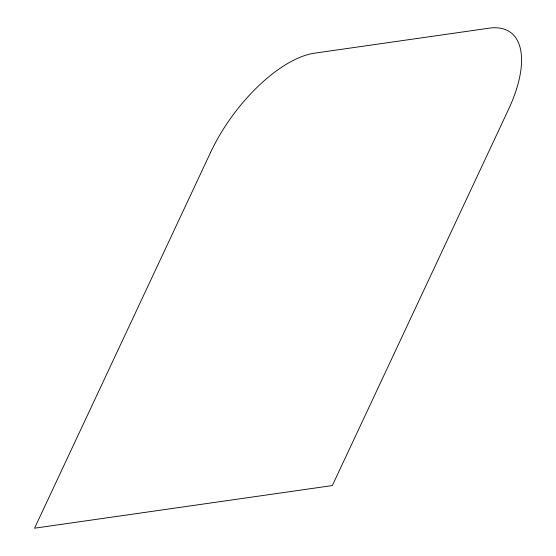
<?xml version="1.0" encoding="UTF-8"?>
<svg xmlns="http://www.w3.org/2000/svg" width="556" height="556" viewBox="0 0 556 556"><rect width="100%" height="100%" fill="white"/><g stroke="black" fill="none" stroke-linecap="round" stroke-linejoin="round"><path stroke-width="0.83" d="M210.675 152.226L34.555 528.2L332.328 485.569L508.448 109.595A107.023 48.462 -53.4 0 0 489.106 28.182L314.55 53.167A107.023 48.462 -53.4 0 0 210.675 152.226"/></g></svg>
